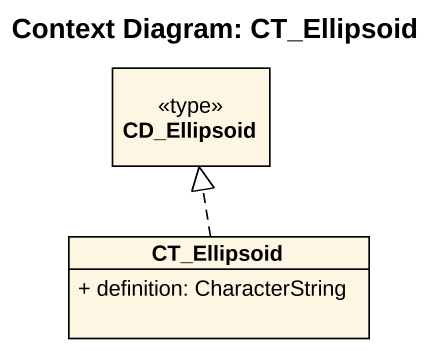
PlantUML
@startuml
title Context Diagram: CT_Ellipsoid
hide circle
hide empty members
skinparam classAttributeIconSize 0
class CD_Ellipsoid <<type>>
class CT_Ellipsoid {
  + definition: CharacterString
}
CT_Ellipsoid .up.|> CD_Ellipsoid
@enduml
